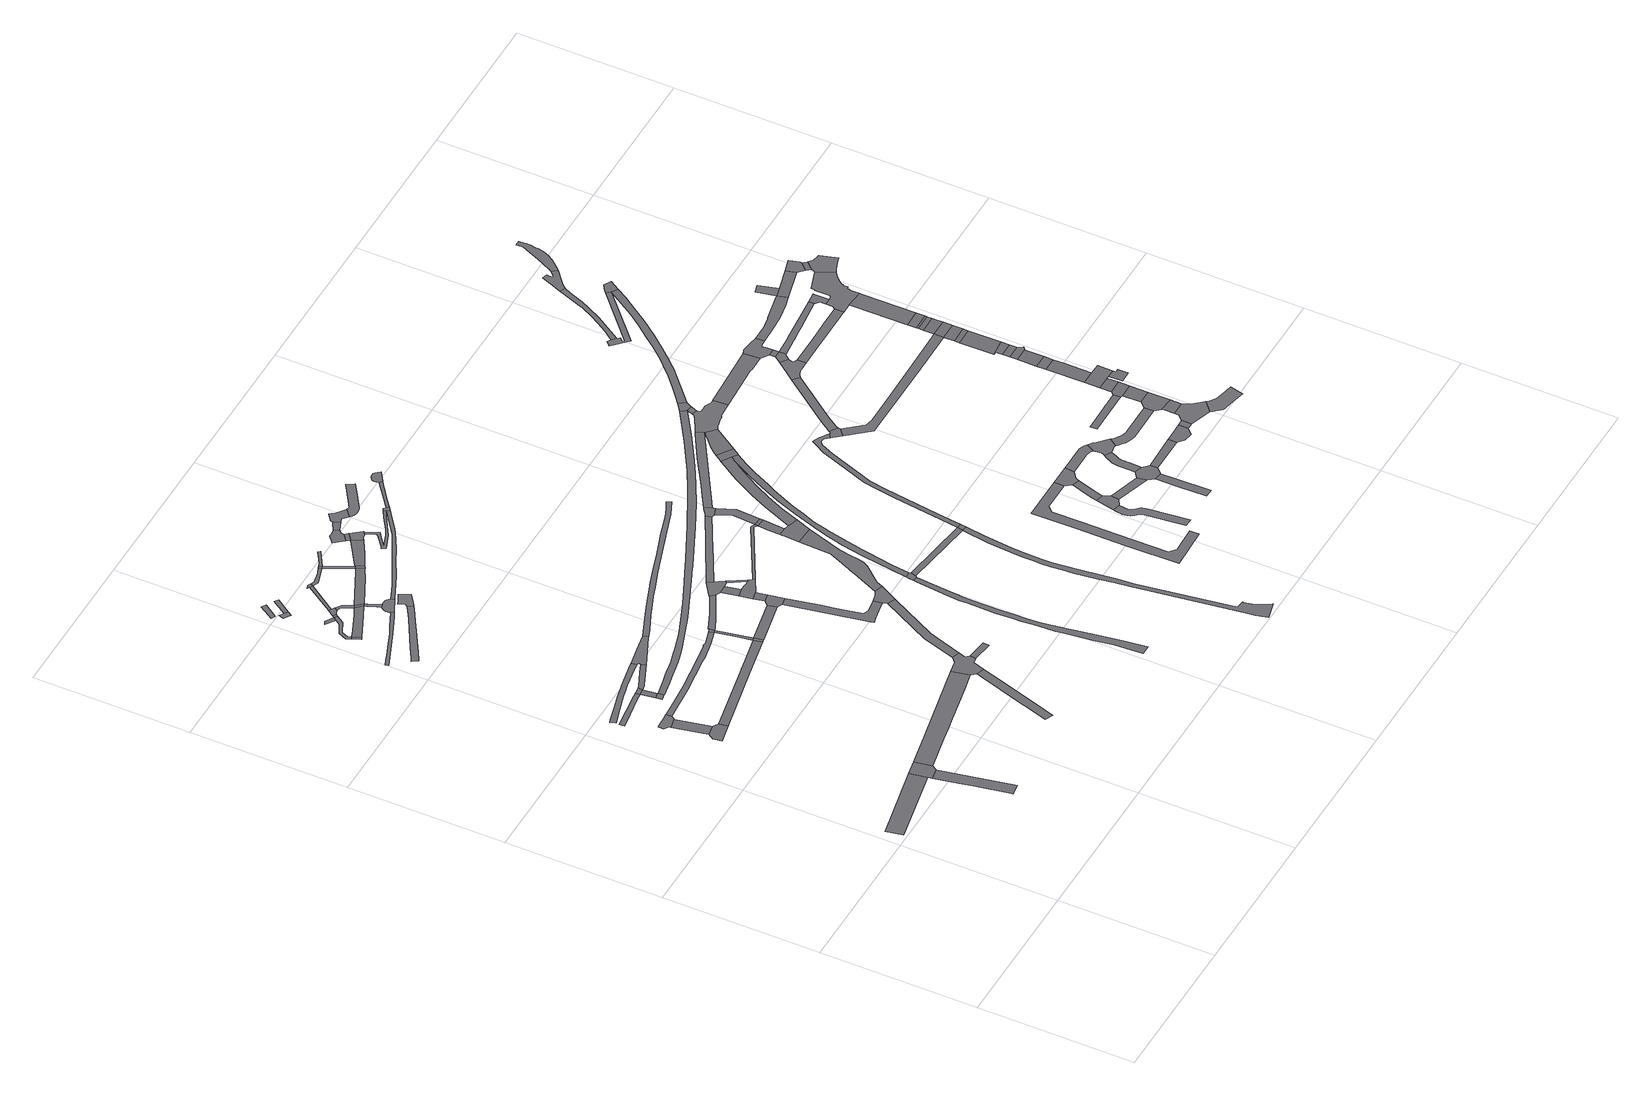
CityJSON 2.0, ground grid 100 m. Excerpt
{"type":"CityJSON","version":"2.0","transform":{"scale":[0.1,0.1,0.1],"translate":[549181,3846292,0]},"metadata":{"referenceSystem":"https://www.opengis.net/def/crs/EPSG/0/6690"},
"CityObjects":{
"road1":{"type":"Road","attributes":{"RoadStructureAttribute.sectionType":"1"},"geometry":[{"type":"MultiSurface","lod":"1","boundaries":[[[0,1,2,3]]]}]},
"road2":{"type":"Road","attributes":{"RoadStructureAttribute.sectionType":"1"},"geometry":[{"type":"MultiSurface","lod":"1","boundaries":[[[4,5,6,7,8,9,10,11]]]}]},
"road3":{"type":"Road","geometry":[{"type":"MultiSurface","lod":"1","boundaries":[[[12,0,3,13,6,5,14,15,16]]]}]},
"road4":{"type":"Road","geometry":[{"type":"MultiSurface","lod":"1","boundaries":[[[17,18,19,20,21,22,23,24,25,26]]]}]},
"road5":{"type":"Road","attributes":{"RoadStructureAttribute.sectionType":"1"},"geometry":[{"type":"MultiSurface","lod":"1","boundaries":[[[27,28,20,19]]]}]},
"road6":{"type":"Road","geometry":[{"type":"MultiSurface","lod":"1","boundaries":[[[29,30,31,32,33,34,35,36,28,27,37,38]]]}]},
"road7":{"type":"Road","attributes":{"RoadStructureAttribute.sectionType":"1"},"geometry":[{"type":"MultiSurface","lod":"1","boundaries":[[[39,40,41,42,43,44,45,46]]]}]},
"road8":{"type":"Road","geometry":[{"type":"MultiSurface","lod":"1","boundaries":[[[47,48,49,50,51,52,53,54,55,56,57,58,59,60,61,62,63,64,65,66,67,68,69,70,71,72,73,74]]]}]},
"road9":{"type":"Road","geometry":[{"type":"MultiSurface","lod":"1","boundaries":[[[75,76,77,78,79,80]]]}]},
"road10":{"type":"Road","attributes":{"RoadStructureAttribute.sectionType":"1"},"geometry":[{"type":"MultiSurface","lod":"1","boundaries":[[[81,46,76,75]]]}]},
"road11":{"type":"Road","geometry":[{"type":"MultiSurface","lod":"1","boundaries":[[[82,83,39,46,81]]]}]},
"road12":{"type":"Road","attributes":{"RoadStructureAttribute.sectionType":"1"},"geometry":[{"type":"MultiSurface","lod":"1","boundaries":[[[84,85,86,12,16,87,88,89,90,91]]]}]},
"road13":{"type":"Road","attributes":{"RoadStructureAttribute.sectionType":"1"},"geometry":[{"type":"MultiSurface","lod":"1","boundaries":[[[92,93,94,82,81,95,96,97,98]]]}]},
"road14":{"type":"Road","geometry":[{"type":"MultiSurface","lod":"1","boundaries":[[[99,100,101,102]]]}]},
"road15":{"type":"Road","attributes":{"RoadStructureAttribute.sectionType":"1"},"geometry":[{"type":"MultiSurface","lod":"1","boundaries":[[[103,104,105,106,26,25,107,108,109]]]}]},
"road16":{"type":"Road","geometry":[{"type":"MultiSurface","lod":"1","boundaries":[[[110,111,112,113,114,115,116,117,118,119,120,121]]]}]},
"road17":{"type":"Road","attributes":{"RoadStructureAttribute.sectionType":"1"},"geometry":[{"type":"MultiSurface","lod":"1","boundaries":[[[122,123,124,125,126,127,128,129,130,29,38,131,132,133,134,135,136,137,138,139]]]}]},
"road18":{"type":"Road","attributes":{"RoadStructureAttribute.sectionType":"1"},"geometry":[{"type":"MultiSurface","lod":"1","boundaries":[[[140,141,142,143,144,100,99,145,146,147,148]]]}]},
"road19":{"type":"Road","geometry":[{"type":"MultiSurface","lod":"1","boundaries":[[[149,150,151,152,153,154,155,156,157,158,159,160,161]]]}]},
"road20":{"type":"Road","geometry":[{"type":"MultiSurface","lod":"1","boundaries":[[[162,163,141,140]]]}]},
"road21":{"type":"Road","geometry":[{"type":"MultiSurface","lod":"1","boundaries":[[[164,165,166,167,168,169,170]]]}]},
"road22":{"type":"Road","geometry":[{"type":"MultiSurface","lod":"1","boundaries":[[[171,172,173,174,175,176,177,178,179,180]]]}]},
"road23":{"type":"Road","attributes":{"RoadStructureAttribute.sectionType":"1"},"geometry":[{"type":"MultiSurface","lod":"1","boundaries":[[[181,182,183,99,102,184,185]]]}]},
"road24":{"type":"Road","geometry":[{"type":"MultiSurface","lod":"1","boundaries":[[[186,140,148,187]]]}]},
"road25":{"type":"Road","geometry":[{"type":"MultiSurface","lod":"1","boundaries":[[[188,189,170,169,168,190]]]}]},
"road26":{"type":"Road","geometry":[{"type":"MultiSurface","lod":"1","boundaries":[[[191,192,47,74,193,92,98,194,195,196]]]}]},
"road27":{"type":"Road","geometry":[{"type":"MultiSurface","lod":"1","boundaries":[[[197,186,187,198,199,200]]]}]},
"road28":{"type":"Road","attributes":{"RoadStructureAttribute.sectionType":"1"},"geometry":[{"type":"MultiSurface","lod":"1","boundaries":[[[201,202,203,204,205,206,207,208,209,210,211]]]}]},
"road29":{"type":"Road","attributes":{"RoadStructureAttribute.sectionType":"1"},"geometry":[{"type":"MultiSurface","lod":"1","boundaries":[[[212,199,198,213,181,214]]]}]},
"road30":{"type":"Road","geometry":[{"type":"MultiSurface","lod":"1","boundaries":[[[214,181,185,215]]]}]},
"road31":{"type":"Road","geometry":[{"type":"MultiSurface","lod":"1","boundaries":[[[216,217,218,219,215,185,220,221,222,223,224,225]]]}]},
"road32":{"type":"Road","attributes":{"RoadStructureAttribute.sectionType":"1"},"geometry":[{"type":"MultiSurface","lod":"1","boundaries":[[[226,197,200,227]]]}]},
"road33":{"type":"Road","geometry":[{"type":"MultiSurface","lod":"1","boundaries":[[[228,229,230,231,232,225,224,233,234,235,236,237,238,110,121,239,240]]]}]},
"road34":{"type":"Road","geometry":[{"type":"MultiSurface","lod":"1","boundaries":[[[241,242,243,244,245,149,161,246,247,248]]]}]},
"road35":{"type":"Road","geometry":[{"type":"MultiSurface","lod":"1","boundaries":[[[249,250,226,227,251]]]}]},
"road36":{"type":"Road","geometry":[{"type":"MultiSurface","lod":"1","boundaries":[[[252,103,109,253]]]}]},
"road37":{"type":"Road","geometry":[{"type":"MultiSurface","lod":"1","boundaries":[[[254,255,256,84,91,257,258,201,211,259,260,261,262,263,264,265,266,267]]]}]},
"road38":{"type":"Road","attributes":{"RoadStructureAttribute.sectionType":"1"},"geometry":[{"type":"MultiSurface","lod":"1","boundaries":[[[268,139,269,270,103,252]]]}]},
"road39":{"type":"Road","geometry":[{"type":"MultiSurface","lod":"1","boundaries":[[[271,122,139,268]]]}]},
"road40":{"type":"Road","attributes":{"RoadStructureAttribute.sectionType":"1"},"geometry":[{"type":"MultiSurface","lod":"1","boundaries":[[[272,273,274,214,215,275,276,277]]]}]},
"road41":{"type":"Road","attributes":{"RoadStructureAttribute.sectionType":"1"},"geometry":[{"type":"MultiSurface","lod":"1","boundaries":[[[278,279,280,251,227,281,282]]]}]},
"road42":{"type":"Road","geometry":[{"type":"MultiSurface","lod":"1","boundaries":[[[283,284,265,264]]]}]},
"road43":{"type":"Road","geometry":[{"type":"MultiSurface","lod":"1","boundaries":[[[285,278,282,286]]]}]},
"road44":{"type":"Road","attributes":{"RoadStructureAttribute.sectionType":"1"},"geometry":[{"type":"MultiSurface","lod":"1","boundaries":[[[287,252,253,288]]]}]},
"road45":{"type":"Road","attributes":{"RoadStructureAttribute.sectionType":"1"},"geometry":[{"type":"MultiSurface","lod":"1","boundaries":[[[286,282,272,289]]]}]},
"road46":{"type":"Road","attributes":{"RoadStructureAttribute.sectionType":"1"},"geometry":[{"type":"MultiSurface","lod":"1","boundaries":[[[290,291,292,293,294,271,268,295,296,297,298]]]}]},
"road47":{"type":"Road","geometry":[{"type":"MultiSurface","lod":"1","boundaries":[[[289,272,277,299]]]}]},
"road48":{"type":"Road","geometry":[{"type":"MultiSurface","lod":"1","boundaries":[[[300,301,302,285,286]]]}]},
"road49":{"type":"Road","attributes":{"RoadStructureAttribute.sectionType":"1"},"geometry":[{"type":"MultiSurface","lod":"1","boundaries":[[[303,304,305,254,267,306,307,308]]]}]},
"road50":{"type":"Road","attributes":{"RoadStructureAttribute.sectionType":"1"},"geometry":[{"type":"MultiSurface","lod":"1","boundaries":[[[309,310,289,299,311,312,313]]]}]},
"road51":{"type":"Road","geometry":[{"type":"MultiSurface","lod":"1","boundaries":[[[314,315,316,317,318,319,320,321,322,240,239,323,324,325,326,327,328,329,330]]]}]},
"road52":{"type":"Road","geometry":[{"type":"MultiSurface","lod":"1","boundaries":[[[331,332,287,288,333,334]]]}]},
"road53":{"type":"Road","attributes":{"RoadStructureAttribute.sectionType":"1"},"geometry":[{"type":"MultiSurface","lod":"1","boundaries":[[[335,336,337,332,331]]]}]},
"road54":{"type":"Road","attributes":{"RoadStructureAttribute.sectionType":"1"},"geometry":[{"type":"MultiSurface","lod":"1","boundaries":[[[338,339,340,341,342,343,344,334,333,345,346,347,348,349]]]}]},
"road55":{"type":"Road","attributes":{"RoadStructureAttribute.sectionType":"1"},"geometry":[{"type":"MultiSurface","lod":"1","boundaries":[[[350,351,352,353]]]}]},
"road56":{"type":"Road","geometry":[{"type":"MultiSurface","lod":"1","boundaries":[[[354,355,356,290,298,357,351,350,358,359,360,361]]]}]},
"road57":{"type":"Road","geometry":[{"type":"MultiSurface","lod":"1","boundaries":[[[362,363,364,365,366,367,368,369,370]]]}]},
"road58":{"type":"Road","geometry":[{"type":"MultiSurface","lod":"1","boundaries":[[[371,372,353,352,337,336,373,374]]]}]},
"road59":{"type":"Road","attributes":{"RoadStructureAttribute.sectionType":"1"},"geometry":[{"type":"MultiSurface","lod":"1","boundaries":[[[367,366,309,375]]]}]},
"road60":{"type":"Road","geometry":[{"type":"MultiSurface","lod":"1","boundaries":[[[376,375,309,313,377,378,379]]]}]},
"road61":{"type":"Road","geometry":[{"type":"MultiSurface","lod":"1","boundaries":[[[359,358,372,371]]]}]},
"road62":{"type":"Road","attributes":{"RoadStructureAttribute.sectionType":"1"},"geometry":[{"type":"MultiSurface","lod":"1","boundaries":[[[380,381,382,383,384,385,386,387,388,389,390,391,392,393,394,395,396,397,398,399,400,401,402,191,196]]]}]},
"road63":{"type":"Road","attributes":{"RoadStructureAttribute.sectionType":"1"},"geometry":[{"type":"MultiSurface","lod":"1","boundaries":[[[403,404,405,406,407,408,409,410,411,412,413,414,415,416,417,418,419,420,421,422,423,424,425,426,427,428,429,430,431,432,433,434,435,436,437,438]]]}]},
"road64":{"type":"Road","geometry":[{"type":"MultiSurface","lod":"1","boundaries":[[[439,440,349,348,441,442,303,308,443,444,445,446]]]}]},
"road65":{"type":"Road","attributes":{"RoadStructureAttribute.sectionType":"1"},"geometry":[{"type":"MultiSurface","lod":"1","boundaries":[[[447,362,370,448]]]}]},
"road66":{"type":"Road","geometry":[{"type":"MultiSurface","lod":"1","boundaries":[[[449,450,451,452,453,454,379,378,455,456,457,458,459,460,461,462,463,464,465]]]}]},
"road67":{"type":"Road","geometry":[{"type":"MultiSurface","lod":"1","boundaries":[[[466,467,468,469,447,448,470,471,472]]]}]},
"road68":{"type":"Road","attributes":{"RoadStructureAttribute.sectionType":"1"},"geometry":[{"type":"MultiSurface","lod":"1","boundaries":[[[473,474,475,476,477,478,479,480,481,482,483,484,485,486,487,488,489,490,491,492,493,494,495,496,497,80,79,498,499,500,501,502,503,504,505,506,507,508,509,510,511,512,513,514,515,516,517,518,519,520,521,522,523,524,525]]]}]},
"road69":{"type":"Road","geometry":[{"type":"MultiSurface","lod":"1","boundaries":[[[526,527,528,529,530,403,438,531,532,533,534,535]]]}]},
"road70":{"type":"Road","attributes":{"RoadStructureAttribute.sectionType":"1"},"geometry":[{"type":"MultiSurface","lod":"1","boundaries":[[[536,537,538,354,361,539,540,541,542]]]}]},
"road71":{"type":"Road","geometry":[{"type":"MultiSurface","lod":"1","boundaries":[[[543,465,464,314,330,544,545]]]}]},
"road72":{"type":"Road","attributes":{"RoadStructureAttribute.sectionType":"1"},"geometry":[{"type":"MultiSurface","lod":"1","boundaries":[[[546,547,374,373,548,549,550,551]]]}]},
"road73":{"type":"Road","attributes":{"RoadStructureAttribute.sectionType":"1"},"geometry":[{"type":"MultiSurface","lod":"1","boundaries":[[[552,553,554,555,472,471,556,557,558,559,560,561,562]]]}]},
"road74":{"type":"Road","attributes":{"RoadStructureAttribute.sectionType":"1"},"geometry":[{"type":"MultiSurface","lod":"1","boundaries":[[[563,564,565,566,567,568,569,570,571,572,573,439,446,574,575,576,577,578,579,580,581,582]]]}]},
"road75":{"type":"Road","geometry":[{"type":"MultiSurface","lod":"1","boundaries":[[[583,584,585,545,544,586,587,588,589]]]}]},
"road76":{"type":"Road","attributes":{"RoadStructureAttribute.sectionType":"7"},"geometry":[{"type":"MultiSurface","lod":"1","boundaries":[[[533,532,590,591]]]}]},
"road77":{"type":"Road","geometry":[{"type":"MultiSurface","lod":"1","boundaries":[[[592,593,594,563,582,595,596,597,598,599,600]]]}]},
"road78":{"type":"Road","attributes":{"RoadStructureAttribute.sectionType":"1"},"geometry":[{"type":"MultiSurface","lod":"1","boundaries":[[[550,601,592,600,602]]]}]},
"road79":{"type":"Road","attributes":{"RoadStructureAttribute.sectionType":"1"},"geometry":[{"type":"MultiSurface","lod":"1","boundaries":[[[590,603,604,605,606,607,608,609,610,611,612,613,614,615,616,617,618,619,620,621,622,623,624,625,626,627,628,629,630,631,632,633,634,635,636,637,638,639,640]]]}]},
"road80":{"type":"Road","geometry":[{"type":"MultiSurface","lod":"1","boundaries":[[[641,642,643,644,645,646,647,648,583,589,649,650]]]}]},
"road81":{"type":"Road","geometry":[{"type":"MultiSurface","lod":"1","boundaries":[[[551,550,602,651]]]}]},
"road82":{"type":"Road","attributes":{"RoadStructureAttribute.sectionType":"1"},"geometry":[{"type":"MultiSurface","lod":"1","boundaries":[[[652,653,654,655,551,651]]]}]},
"road83":{"type":"Road","geometry":[{"type":"MultiSurface","lod":"1","boundaries":[[[656,657,658,659,660,536,542,661,662,654,653,663,664]]]}]},
"road84":{"type":"Road","attributes":{"RoadStructureAttribute.sectionType":"1"},"geometry":[{"type":"MultiSurface","lod":"1","boundaries":[[[665,666,667,668,669,670,671,672,673,674,675,676,677,678,679,680,681,526,535,682,683,684,685,686,687,688,689,690,691,692,693,694,695,696,697,698,699]]]}]},
"road85":{"type":"Road","geometry":[{"type":"MultiSurface","lod":"1","boundaries":[[[591,590,640,700]]]}]},
"road86":{"type":"Road","attributes":{"RoadStructureAttribute.sectionType":"1"},"geometry":[{"type":"MultiSurface","lod":"1","boundaries":[[[701,702,703,704,705,706,707,708,596,595,709,710,711,712,713,714,715,665]]]}]},
"road87":{"type":"Road","attributes":{"RoadStructureAttribute.sectionType":"1"},"geometry":[{"type":"MultiSurface","lod":"1","boundaries":[[[716,717,718,719,720,721,722,723,724,725,726,727,728,729,730]]]}]},
"road88":{"type":"Road","attributes":{"RoadStructureAttribute.sectionType":"1"},"geometry":[{"type":"MultiSurface","lod":"1","boundaries":[[[731,732,733,734,735,656,664,736]]]}]},
"road89":{"type":"Road","attributes":{"RoadStructureAttribute.sectionType":"1"},"geometry":[{"type":"MultiSurface","lod":"1","boundaries":[[[737,738,739,740,741,742,743,744,745,746,747,748,749,750,751,752,753,754,755,756,757,758,759,760,761,762,763,764,765,766,767,768,769,770]]]}]},
"road90":{"type":"Road","attributes":{"RoadStructureAttribute.sectionType":"1"},"geometry":[{"type":"MultiSurface","lod":"1","boundaries":[[[771,772,773,774,775,776,777,778,779,780,781,782,591,700,783,784,785,786,787,788,789,790,791,792]]]}]},
"road91":{"type":"Road","geometry":[{"type":"MultiSurface","lod":"1","boundaries":[[[793,794,795,701,665,699,796,797]]]}]},
"road92":{"type":"Road","geometry":[{"type":"MultiSurface","lod":"1","boundaries":[[[798,737,770,799,800,801]]]}]},
"road93":{"type":"Road","attributes":{"RoadStructureAttribute.sectionType":"1"},"geometry":[{"type":"MultiSurface","lod":"1","boundaries":[[[802,803,804,805,806,798,801,807,808,809,810,811]]]}]},
"road94":{"type":"Road","attributes":{"RoadStructureAttribute.sectionType":"1"},"geometry":[{"type":"MultiSurface","lod":"1","boundaries":[[[812,813,814,815,816,817,794,793,797,818]]]}]},
"road95":{"type":"Road","attributes":{"RoadStructureAttribute.sectionType":"1"},"geometry":[{"type":"MultiSurface","lod":"1","boundaries":[[[800,799,819,820]]]}]},
"road96":{"type":"Road","geometry":[{"type":"MultiSurface","lod":"1","boundaries":[[[730,729,802,811,821,822,823,824]]]}]},
"road97":{"type":"Road","attributes":{"RoadStructureAttribute.sectionType":"1"},"geometry":[{"type":"MultiSurface","lod":"1","boundaries":[[[825,826,827,828,829,830]]]}]},
"road98":{"type":"Road","geometry":[{"type":"MultiSurface","lod":"1","boundaries":[[[831,820,819,825,830,832,833,834]]]}]},
"road99":{"type":"Road","geometry":[{"type":"MultiSurface","lod":"1","boundaries":[[[835,836,792,791,837,838,839,840]]]}]},
"road100":{"type":"Road","geometry":[{"type":"MultiSurface","lod":"1","boundaries":[[[841,842,843,844,845,731,736,846,812,818,847,848,849,850,851,852,853,854,855,856,857,858,859,860,861,862,863,864]]]}]},
"road101":{"type":"Road","attributes":{"RoadStructureAttribute.sectionType":"1"},"geometry":[{"type":"MultiSurface","lod":"1","boundaries":[[[525,841,864,865]]]}]},
"road102":{"type":"Road","attributes":{"RoadStructureAttribute.sectionType":"1"},"geometry":[{"type":"MultiSurface","lod":"1","boundaries":[[[866,867,868,869,824,823,870,871,872,873,874,875,876]]]}]},
"road103":{"type":"Road","geometry":[{"type":"MultiSurface","lod":"1","boundaries":[[[877,878,473,525,865,879,880,881]]]}]},
"road104":{"type":"Road","attributes":{"RoadStructureAttribute.sectionType":"1"},"geometry":[{"type":"MultiSurface","lod":"1","boundaries":[[[882,883,884,885,886,887,888,889,831,834,890,891,892,893,894,895,896,897,898]]]}]},
"road105":{"type":"Road","attributes":{"RoadStructureAttribute.sectionType":"1"},"geometry":[{"type":"MultiSurface","lod":"1","boundaries":[[[899,833,832,900]]]}]},
"road106":{"type":"Road","geometry":[{"type":"MultiSurface","lod":"1","boundaries":[[[901,902,903,876,875,904,905,882,898,906,907,908]]]}]},
"road107":{"type":"Road","attributes":{"RoadStructureAttribute.sectionType":"1"},"geometry":[{"type":"MultiSurface","lod":"1","boundaries":[[[909,910,835,840,911,912,913]]]}]},
"road108":{"type":"Road","attributes":{"RoadStructureAttribute.sectionType":"7"},"geometry":[{"type":"MultiSurface","lod":"1","boundaries":[[[914,915,856,855,916,917,918]]]}]},
"road109":{"type":"Road","geometry":[{"type":"MultiSurface","lod":"1","boundaries":[[[919,920,899,900,921,922,923]]]}]},
"road110":{"type":"Road","attributes":{"RoadStructureAttribute.sectionType":"1"},"geometry":[{"type":"MultiSurface","lod":"1","boundaries":[[[924,925,926,927,928,929,930,908,907,931,932,933,934,935,936,937,938]]]}]},
"road111":{"type":"Road","attributes":{"RoadStructureAttribute.sectionType":"1"},"geometry":[{"type":"MultiSurface","lod":"1","boundaries":[[[939,919,923,940]]]}]},
"road112":{"type":"Road","attributes":{"RoadStructureAttribute.sectionType":"1"},"geometry":[{"type":"MultiSurface","lod":"1","boundaries":[[[941,942,943,944,945,946,947,948,839,838,949,950,951,952,953]]]}]},
"road113":{"type":"Road","attributes":{"RoadStructureAttribute.sectionType":"1"},"geometry":[{"type":"MultiSurface","lod":"1","boundaries":[[[954,955,956,957]]]}]},
"road114":{"type":"Road","geometry":[{"type":"MultiSurface","lod":"1","boundaries":[[[958,959,909,913,960,961,962,963,964,965,966,967,968,969,970]]]}]},
"road115":{"type":"Road","attributes":{"RoadStructureAttribute.sectionType":"1"},"geometry":[{"type":"MultiSurface","lod":"1","boundaries":[[[971,972,973,974,975,976,977,978,979,980,981,982,877,881,983,984,985,986,987,988,989,990,991]]]}]},
"road116":{"type":"Road","geometry":[{"type":"MultiSurface","lod":"1","boundaries":[[[992,993,994,995,996,939,940,997,998]]]}]},
"road117":{"type":"Road","geometry":[{"type":"MultiSurface","lod":"1","boundaries":[[[999,958,970,1000,1001,1002]]]}]},
"road118":{"type":"Road","attributes":{"RoadStructureAttribute.sectionType":"1"},"geometry":[{"type":"MultiSurface","lod":"1","boundaries":[[[1003,1004,995,994,1005]]]}]},
"road119":{"type":"Road","geometry":[{"type":"MultiSurface","lod":"1","boundaries":[[[1006,1007,938,937,1003,1005]]]}]},
"road120":{"type":"Road","attributes":{"RoadStructureAttribute.sectionType":"1"},"geometry":[{"type":"MultiSurface","lod":"1","boundaries":[[[1008,1009,999,1002]]]}]},
"road121":{"type":"Road","geometry":[{"type":"MultiSurface","lod":"1","boundaries":[[[1010,1011,1012,1013,914,918,1014,1009,1008,1015,1016,1017,1018,1019,1020,1021]]]}]},
"road122":{"type":"Road","attributes":{"RoadStructureAttribute.sectionType":"1"},"geometry":[{"type":"MultiSurface","lod":"1","boundaries":[[[1022,1023,1007,1006]]]}]},
"road123":{"type":"Road","geometry":[{"type":"MultiSurface","lod":"1","boundaries":[[[1024,1025,954,957,1023,1022]]]}]},
"road124":{"type":"Road","attributes":{"RoadStructureAttribute.sectionType":"1"},"geometry":[{"type":"MultiSurface","lod":"1","boundaries":[[[1026,1027,1028,998,997,1029,1030,1031,1032,1033,1034]]]}]},
"road125":{"type":"Road","attributes":{"RoadStructureAttribute.sectionType":"1"},"geometry":[{"type":"MultiSurface","lod":"1","boundaries":[[[1035,1025,1024,1036]]]}]},
"road126":{"type":"Road","attributes":{"RoadStructureAttribute.sectionType":"1"},"geometry":[{"type":"MultiSurface","lod":"1","boundaries":[[[1037,1038,1039,1040,1041,1042,1043,1044,1045,1046,1047,1048,971]]]}]},
"road127":{"type":"Road","attributes":{"RoadStructureAttribute.sectionType":"1"},"geometry":[{"type":"MultiSurface","lod":"1","boundaries":[[[1049,1050,1051,1052,1053,1054,1055,1043,1042,1056,1057,1058,1059,1060,1061]]]}]},
"road128":{"type":"Road","geometry":[{"type":"MultiSurface","lod":"1","boundaries":[[[1062,1035,1036,1063,1064,1065,1066,1067]]]}]},
"road129":{"type":"Road","attributes":{"RoadStructureAttribute.sectionType":"1"},"geometry":[{"type":"MultiSurface","lod":"1","boundaries":[[[1068,1062,1067,1069,1070]]]}]},
"road130":{"type":"Road","geometry":[{"type":"MultiSurface","lod":"1","boundaries":[[[1063,1071,1072,1073,1074,1075,1064]]]}]},
"road131":{"type":"Road","attributes":{"RoadStructureAttribute.sectionType":"1"},"geometry":[{"type":"MultiSurface","lod":"1","boundaries":[[[1076,1077,1078,1079,965,964,1080,1081,1082,1083,1084,1085]]]}]},
"road132":{"type":"Road","geometry":[{"type":"MultiSurface","lod":"1","boundaries":[[[1086,1068,1070,1087]]]}]},
"road133":{"type":"Road","attributes":{"RoadStructureAttribute.sectionType":"1"},"geometry":[{"type":"MultiSurface","lod":"1","boundaries":[[[1088,1086,1087,1089]]]}]},
"road134":{"type":"Road","attributes":{"RoadStructureAttribute.sectionType":"1"},"geometry":[{"type":"MultiSurface","lod":"1","boundaries":[[[1090,1091,1092,1093,1094,1002,1001,1095,1096,1097,1098,1099,1100]]]}]},
"road135":{"type":"Road","geometry":[{"type":"MultiSurface","lod":"1","boundaries":[[[1101,1088,1089,1102,1103]]]}]},
"road136":{"type":"Road","attributes":{"RoadStructureAttribute.sectionType":"1"},"geometry":[{"type":"MultiSurface","lod":"1","boundaries":[[[1104,1105,1106,1107,1101,1103]]]}]},
"road137":{"type":"Road","geometry":[{"type":"MultiSurface","lod":"1","boundaries":[[[1108,1109,1110,1106,1105]]]}]},
"road138":{"type":"Road","attributes":{"RoadStructureAttribute.sectionType":"1"},"geometry":[{"type":"MultiSurface","lod":"1","boundaries":[[[1111,1112,1113,1114,1115,1116,1021,1020,1117,1118,1119,1120]]]}]},
"road139":{"type":"Road","attributes":{"RoadStructureAttribute.sectionType":"1"},"geometry":[{"type":"MultiSurface","lod":"1","boundaries":[[[1121,1122,1123,1109,1108]]]}]},
"road140":{"type":"Road","geometry":[{"type":"MultiSurface","lod":"1","boundaries":[[[1124,1125,1123,1122]]]}]},
"road141":{"type":"Road","attributes":{"RoadStructureAttribute.sectionType":"1"},"geometry":[{"type":"MultiSurface","lod":"1","boundaries":[[[952,1125,1124,1126]]]}]},
"road142":{"type":"Road","geometry":[{"type":"MultiSurface","lod":"1","boundaries":[[[1127,1128,1038,1037,971,991,1129]]]}]},
"road143":{"type":"Road","geometry":[{"type":"MultiSurface","lod":"1","boundaries":[[[953,952,1126,1130]]]}]},
"road144":{"type":"Road","geometry":[{"type":"MultiSurface","lod":"1","boundaries":[[[1131,1132,1049,1061,1133,1134,1135,1136,1137,1138,1139,1140]]]}]},
"road145":{"type":"Road","attributes":{"RoadStructureAttribute.sectionType":"1"},"geometry":[{"type":"MultiSurface","lod":"1","boundaries":[[[1141,1142,1143,953,1130]]]}]},
"road146":{"type":"Road","attributes":{"RoadStructureAttribute.sectionType":"1"},"geometry":[{"type":"MultiSurface","lod":"1","boundaries":[[[1144,1145,1143,1142]]]}]},
"road147":{"type":"Road","attributes":{"RoadStructureAttribute.sectionType":"1"},"geometry":[{"type":"MultiSurface","lod":"1","boundaries":[[[1146,1147,1145,1144]]]}]},
"road148":{"type":"Road","geometry":[{"type":"MultiSurface","lod":"1","boundaries":[[[1148,1149,1147,1146]]]}]},
"road149":{"type":"Road","attributes":{"RoadStructureAttribute.sectionType":"1"},"geometry":[{"type":"MultiSurface","lod":"1","boundaries":[[[1150,1151,1149,1148,1152,1153]]]}]},
"road150":{"type":"Road","geometry":[{"type":"MultiSurface","lod":"1","boundaries":[[[1154,1155,1156,1157,1158,1159,1090,1100,1160,1161,1162,1163,1164]]]}]},
"road151":{"type":"Road","geometry":[{"type":"MultiSurface","lod":"1","boundaries":[[[1165,1166,1111,1167]]]}]},
"road152":{"type":"Road","geometry":[{"type":"MultiSurface","lod":"1","boundaries":[[[1168,1169,1170,1171,1172,1173,1174,1175,1176,1177,1178,1179,1180,1181,1182,1183,1184,1185,1186,1187,1136,1135]]]}]},
"road153":{"type":"Road","geometry":[{"type":"MultiSurface","lod":"1","boundaries":[[[1188,1189,1167,1111,1120,1190,1191]]]}]},
"road154":{"type":"Road","geometry":[{"type":"MultiSurface","lod":"1","boundaries":[[[1192,1193,1194,1195,1196,1197,1198,1199,1164,1163,1200,1201,1085,1084,1202,1203,1150,1153,1204,1205,1206,1207,1208,1209,1210,1211,1212,1213,1214,1215,1216,1217]]]}]},
"road155":{"type":"Road","geometry":[{"type":"MultiSurface","lod":"1","boundaries":[[[1218,1188,1191,1219,1220,1221,1222]]]}]},
"road156":{"type":"Road","attributes":{"RoadStructureAttribute.sectionType":"1"},"geometry":[{"type":"MultiSurface","lod":"1","boundaries":[[[1220,1219,1223,1224]]]}]},
"road157":{"type":"Road","geometry":[{"type":"MultiSurface","lod":"1","boundaries":[[[1225,1226,1227,1224,1223,1228,1229,1230,1192,1217,1231,1232,1233,1234,1235,1236]]]}]}
},
"vertices":[
[553,1228,0],[67,1130,0],[88,1022,0],[575,1119,0],
[744,653,0],[651,1105,0],[581,1090,0],[605,969,0],[629,854,0],[673,637,0],[674,627,0],[747,639,0],
[651,1248,0],[576,1114,0],[653,1108,0],[670,1134,0],[673,1138,0],
[409,2385,0],[401,2390,0],[396,2393,0],[326,2380,0],[323,2375,0],[313,2362,0],[303,2348,0],[314,2293,0],[438,2318,0],[427,2373,0],
[348,2614,0],[280,2599,0],
[361,2674,0],[341,2672,0],[301,2670,0],[258,2667,0],[252,2667,0],[251,2631,0],[271,2617,0],[277,2612,0],[352,2620,0],[364,2639,0],
[439,2908,0],[414,2905,0],[169,2871,0],[174,2838,0],[205,2842,0],[334,2865,0],[399,2874,0],[444,2879,0],
[649,3043,0],[638,3041,0],[505,3017,0],[453,3005,0],[437,3001,0],[415,2996,0],[401,2993,0],[394,2991,0],[388,2990,0],[381,2988,0],[376,2987,0],[276,2960,0],[181,2934,0],[160,2927,0],[172,2891,0],[200,2901,0],[202,2902,0],[279,2925,0],[381,2956,0],[405,2961,0],[410,2962,0],[413,2963,0],[416,2964,0],[423,2965,0],[433,2967,0],[440,2969,0],[476,2977,0],[655,3011,0],
[496,2799,0],[460,2787,0],[466,2750,0],[487,2754,0],[503,2756,0],[497,2792,0],
[482,2884,0],
[486,2915,0],[443,2909,0],
[1415,1403,0],[897,1299,0],[877,1294,0],[898,1185,0],[993,1202,0],[1067,1217,0],[1318,1267,0],[1437,1293,0],
[666,2991,0],[607,2965,0],[501,2917,0],[519,2891,0],[527,2895,0],[530,2897,0],[678,2962,0],
[126,4548,0],[108,4541,0],[131,4489,0],[148,4497,0],
[1135,2516,0],[957,2480,0],[889,2466,0],[886,2465,0],[574,2346,0],[886,2409,0],[1146,2461,0],
[404,4445,0],[300,4398,0],[243,4369,0],[167,4339,0],[79,4303,0],[39,4288,0],[4,4275,0],[9,4254,0],[129,4302,0],[255,4354,0],[381,4411,0],[413,4426,0],
[1081,2771,0],[992,2744,0],[968,2747,0],[964,2744,0],[883,2730,0],[732,2709,0],[614,2694,0],[457,2680,0],[363,2674,0],[387,2641,0],[601,2658,0],[844,2689,0],[884,2692,0],[919,2699,0],[935,2703,0],[999,2715,0],[1050,2729,0],[1091,2741,0],
[221,4709,0],[206,4690,0],[183,4657,0],[116,4625,0],[94,4571,0],[114,4570,0],[131,4613,0],[209,4649,0],[240,4697,0],
[493,4385,0],[402,4329,0],[199,4215,0],[121,4170,0],[96,4156,0],[119,4121,0],[132,4128,0],[182,4155,0],[256,4200,0],[335,4245,0],[407,4289,0],[492,4339,0],[514,4353,0],
[170,4744,0],[145,4731,0],
[97,4996,0],[82,4963,0],[119,4938,0],[126,4934,0],[145,4962,0],[131,4971,0],[121,4977,0],
[111,5118,0],[95,5093,0],[90,5085,0],[70,5052,0],[54,5024,0],[78,5010,0],[102,5045,0],[113,5060,0],[115,5064,0],[140,5101,0],
[346,4645,0],[294,4620,0],[173,4568,0],[307,4568,0],[382,4604,0],
[231,4723,0],[249,4711,0],
[186,5072,0],[175,5056,0],[208,5056,0],
[880,3086,0],[765,3065,0],[673,3004,0],[725,2982,0],[880,3051,0],[892,3055,0],
[259,4765,0],[282,4726,0],[293,4742,0],[275,4755,0],
[1464,1261,0],[1457,1240,0],[1409,1086,0],[1368,959,0],[1336,854,0],[1303,748,0],[1353,724,0],[1391,846,0],[1426,955,0],[1475,1119,0],[1515,1245,0],
[333,4715,0],[308,4713,0],[362,4653,0],
[399,4611,0],
[437,4528,0],[430,4543,0],[422,4560,0],[406,4594,0],[390,4586,0],[405,4552,0],[413,4533,0],[419,4521,0],[424,4510,0],[441,4518,0],
[379,4947,0],[399,4936,0],
[496,4504,0],[487,4512,0],[475,4517,0],[462,4519,0],[449,4519,0],[414,4502,0],[406,4494,0],[402,4484,0],[400,4473,0],[400,4462,0],[402,4453,0],[514,4474,0],[503,4494,0],
[556,4474,0],[510,4452,0],[488,4441,0],[503,4408,0],[506,4404,0],[538,4369,0],[589,4409,0],[573,4441,0],
[392,4965,0],[366,4956,0],[409,4956,0],
[1152,2520,0],[1164,2464,0],
[1521,1446,0],[1498,1424,0],[1491,1418,0],[1440,1289,0],[1451,1276,0],[1527,1285,0],[1532,1300,0],[1535,1310,0],[1537,1318,0],[1538,1321,0],[1574,1326,0],[1579,1366,0],[1559,1388,0],[1572,1430,0],
[1108,2748,0],[1098,2708,0],[1122,2591,0],
[1104,2778,0],
[640,4790,0],[637,4787,0],[617,4777,0],[594,4704,0],[652,4735,0],[665,4741,0],
[546,4976,0],[505,4961,0],[431,4945,0],[436,4920,0],[552,4959,0],
[1703,1309,0],[1708,1349,0],
[561,4982,0],[567,4964,0],
[1429,2576,0],[1443,2520,0],
[656,4800,0],
[1350,2905,0],[1339,2898,0],[1219,2836,0],[1103,2786,0],[1105,2778,0],[1128,2755,0],[1199,2788,0],[1370,2875,0],[1371,2875,0],
[682,4750,0],
[673,5027,0],[662,5039,0],[585,4991,0],
[1754,1979,0],[1588,1659,0],[1523,1454,0],[1575,1438,0],[1641,1648,0],[1802,1954,0],
[834,4917,0],[661,4803,0],[771,4797,0],[862,4851,0],[871,4856,0],
[1145,4848,0],[1067,4792,0],[983,4731,0],[921,4700,0],[864,4670,0],[762,4617,0],[703,4588,0],[614,4541,0],[534,4507,0],[684,4553,0],[807,4618,0],[864,4646,0],[891,4660,0],[1002,4721,0],[1030,4739,0],[1123,4808,0],[1157,4833,0],
[1507,2613,0],[1455,2603,0],[1473,2504,0],[1526,2515,0],
[1498,2661,0],[1493,2682,0],[1441,2672,0],
[1647,2046,0],[1631,2055,0],[1615,2063,0],[1593,2175,0],[1579,2248,0],[1566,2312,0],[1548,2407,0],[1574,1993,0],[1577,1975,0],[1614,1983,0],[1743,2008,0],[1733,2061,0],
[1458,2862,0],[1403,2859,0],[1424,2757,0],[1477,2768,0],
[1441,2970,0],[1377,2925,0],[1360,2913,0],[1389,2866,0],[1486,2868,0],[1500,2877,0],[1480,2907,0],[1465,2935,0],
[860,5044,0],[831,5036,0],[813,5040,0],[766,5002,0],[816,4940,0],[861,4976,0],[861,4989,0],[870,5003,0],[883,5013,0],
[1568,2770,0],[1555,2762,0],[1590,2735,0],[1582,2749,0],
[879,4953,0],
[933,4885,0],[885,4865,0],[914,4871,0],[925,4881,0],
[945,3077,0],[1054,3125,0],[1134,3158,0],[1199,3184,0],[1273,3210,0],[1390,3253,0],[1480,3284,0],[1552,3308,0],[1799,3390,0],[1849,3405,0],[1943,3449,0],[1930,3476,0],[1881,3451,0],[1843,3433,0],[1784,3415,0],[1679,3381,0],[1599,3355,0],[1517,3325,0],[1402,3289,0],[1295,3252,0],[1216,3222,0],[1128,3188,0],[1046,3155,0],
[1989,1935,0],[1986,1913,0],[1966,1710,0],[1962,1662,0],[1960,1633,0],[1962,1570,0],[1960,1509,0],[1959,1397,0],[1965,1292,0],[1965,1240,0],[1973,1165,0],[1982,1027,0],[1986,999,0],[1987,995,0],[2012,805,0],[2033,678,0],[2037,578,0],[2040,546,0],[2041,504,0],[2103,501,0],[2086,638,0],[2059,806,0],[2026,1000,0],[2025,1008,0],[2014,1080,0],[2004,1155,0],[2000,1227,0],[1997,1300,0],[1994,1380,0],[1993,1472,0],[1994,1565,0],[1996,1642,0],[1997,1653,0],[1999,1673,0],[2012,1837,0],[2021,1930,0],
[1810,2088,0],[1780,2070,0],[1748,1996,0],[1748,1995,0],[1828,2004,0],[1839,2025,0],[1855,2054,0],[1862,2070,0],
[923,5078,0],[940,5036,0],
[1091,4840,0],[1003,4784,0],[961,4761,0],[874,4729,0],[945,4784,0],[970,4800,0],[946,4818,0],[938,4800,0],[866,4742,0],[863,4740,0],[851,4733,0],[863,4712,0],[866,4708,0],[966,4748,0],[1098,4829,0],[1144,4851,0],[1136,4866,0],
[999,5095,0],[981,5116,0],[971,5128,0],[924,5091,0],[967,5047,0],[1002,5013,0],[1050,5056,0],
[2633,3751,0],[2608,3733,0],[2518,3675,0],[2424,3614,0],[2218,3489,0],[2086,3418,0],[2036,3392,0],[1810,3280,0],[1561,3163,0],[1456,3114,0],[1389,3083,0],[1383,3080,0],[1225,3009,0],[1098,2958,0],[984,2912,0],[882,2881,0],[852,2873,0],[844,2871,0],[760,2848,0],[757,2847,0],[701,2836,0],[685,2833,0],[652,2826,0],[603,2815,0],[499,2793,0],[516,2758,0],[528,2760,0],[604,2775,0],[650,2784,0],[700,2795,0],[720,2799,0],[751,2806,0],[783,2812,0],[797,2815,0],[849,2831,0],[882,2841,0],[964,2869,0],[1134,2931,0],[1295,3000,0],[1460,3072,0],[1465,3074,0],[1472,3078,0],[1528,3102,0],[1586,3128,0],[1818,3235,0],[1994,3319,0],[2129,3391,0],[2211,3437,0],[2258,3462,0],[2310,3493,0],[2367,3528,0],[2492,3604,0],[2658,3716,0],
[1996,1984,0],[1996,1982,0],[1993,1963,0],[1992,1952,0],[1991,1949,0],[2026,1938,0],[2028,1940,0],[2038,1975,0],[2037,1977,0],[2033,1984,0],
[1927,3227,0],[1722,3119,0],[1452,2977,0],[1741,3084,0],[1768,3099,0],[1836,3136,0],[1936,3190,0],
[1153,4876,0],[1180,4850,0],[1164,4861,0],
[1977,2953,0],[1960,2954,0],[1964,2938,0],[1972,2937,0],[1992,2924,0],[1994,2943,0],
[1232,5154,0],[1227,5151,0],[1216,5143,0],[1073,5049,0],[1026,4993,0],[1042,4989,0],[1058,4988,0],[1075,4991,0],[1090,4995,0],[1186,5059,0],[1262,5110,0],
[1979,2655,0],[1972,2504,0],[1970,2450,0],[1929,2357,0],[1928,2355,0],[1916,2328,0],[1904,2300,0],[1901,2292,0],[1885,2255,0],[1875,2232,0],[1861,2199,0],[1884,2116,0],[1978,2225,0],[1981,2232,0],[1993,2255,0],[2002,2297,0],[2012,2356,0],[2021,2408,0],[2025,2423,0],[2098,2650,0],
[1335,4995,0],[1331,4992,0],[1227,4911,0],[1245,4902,0],[1292,4937,0],[1326,4963,0],[1350,4981,0],
[2484,1877,0],[2493,1912,0],
[1985,2780,0],[1984,2766,0],[1983,2752,0],[2134,2748,0],[2069,2770,0],[2067,2771,0],[2065,2771,0],[2061,2772,0],[2038,2778,0],
[1987,2843,0],[2047,2921,0],
[2458,1702,0],[2451,1622,0],[2443,1477,0],[2443,1412,0],[2441,1352,0],[2445,1294,0],[2450,1224,0],[2456,1155,0],[2464,1090,0],[2475,1005,0],[2491,920,0],[2507,810,0],[2596,204,0],[2598,193,0],[2604,152,0],[2605,141,0],[2614,81,0],[2634,8,0],[2745,38,0],[2742,40,0],[2719,78,0],[2694,125,0],[2683,160,0],[2678,193,0],[2678,197,0],[2636,205,0],[2628,207,0],[2627,209,0],[2534,810,0],[2526,915,0],[2496,1137,0],[2483,1240,0],[2479,1310,0],[2476,1377,0],[2480,1515,0],[2484,1570,0],[2500,1745,0],[2521,1872,0],
[1394,5051,0],[1384,5057,0],[1368,5058,0],[1354,5056,0],[1337,5044,0],[1331,5036,0],[1328,5023,0],[1329,5011,0],[1416,5024,0],[1405,5041,0],
[2048,2939,0],
[2057,3097,0],[2011,3202,0],[1959,3184,0],[2003,3087,0],
[1984,3264,0],[1959,3250,0],[1951,3242,0],[1937,3232,0],[1930,3228,0],[1939,3190,0],[1944,3188,0],[2006,3215,0],[2010,3225,0],
[2430,3314,0],[2411,3286,0],[2403,3272,0],[2387,3245,0],[2334,3149,0],[2284,3046,0],[2271,3018,0],[2227,2924,0],[2173,2781,0],[2147,2705,0],[2114,2600,0],[2096,2545,0],[2086,2506,0],[2064,2422,0],[2039,2282,0],[2039,2278,0],[2038,2276,0],[2049,2103,0],[2078,2272,0],[2085,2313,0],[2095,2362,0],[2107,2417,0],[2124,2497,0],[2131,2530,0],[2150,2596,0],[2165,2659,0],[2197,2739,0],[2226,2821,0],[2247,2871,0],[2294,2976,0],[2321,3028,0],[2340,3067,0],[2375,3139,0],[2418,3217,0],[2465,3291,0],
[2523,1908,0],
[2370,3354,0],[2368,3351,0],[2347,3318,0],[2316,3271,0],[2277,3208,0],[2242,3145,0],[2198,3068,0],[2149,2959,0],[2179,2867,0],[2202,2918,0],[2234,2986,0],[2277,3073,0],[2324,3154,0],[2372,3232,0],[2406,3281,0],
[2893,1596,0],[2787,1597,0],[2791,1313,0],[2794,995,0],[2799,661,0],[3069,672,0],[3067,733,0],[2896,726,0],[2858,761,0],[2854,1083,0],[2852,1313,0],[2850,1499,0],[2883,1534,0],[3075,1535,0],[3074,1598,0],
[2518,3593,0],[2512,3589,0],[2335,3488,0],[2142,3361,0],[2069,3318,0],[2543,3547,0],
[3024,1195,0],[3021,1184,0],[3018,1163,0],[3017,1147,0],[3016,1135,0],[3016,1121,0],[3019,1106,0],[3023,1095,0],[3027,1086,0],[3032,1077,0],[3039,1068,0],[3048,1060,0],[3055,1053,0],[3059,1046,0],[3066,1032,0],[3069,1020,0],[3099,770,0],[3151,768,0],[3120,1028,0],[3117,1040,0],[3114,1050,0],[3112,1058,0],[3107,1067,0],[3099,1077,0],[3092,1085,0],[3082,1094,0],[3078,1100,0],[3073,1108,0],[3069,1116,0],[3066,1123,0],[3066,1129,0],[3067,1147,0],[3069,1161,0],[3073,1184,0],
[2843,2920,0],[2826,2930,0],[2800,2948,0],[2770,2961,0],[2755,2967,0],[2736,2933,0],[2701,2872,0],[2655,2744,0],[2584,2553,0],[2568,2473,0],[2549,2340,0],[2515,2078,0],[2544,2065,0],[2593,2431,0],[2612,2531,0],[2714,2824,0],[2751,2907,0],[2768,2922,0],[2786,2927,0],[2803,2920,0],[2826,2893,0],[2850,2913,0],
[2459,3362,0],[2402,3400,0],[2372,3357,0],[2467,3295,0],[2496,3338,0],
[3051,1315,0],[3116,1209,0],[3123,1260,0],[3099,1302,0],
[3105,1497,0],[3090,1454,0],[3081,1424,0],[3067,1377,0],[3059,1349,0],[3103,1316,0],[3106,1329,0],[3116,1364,0],[3131,1414,0],[3152,1477,0],
[2543,3542,0],[2521,3525,0],[2497,3504,0],[2491,3498,0],[2445,3455,0],[2420,3426,0],[2596,3491,0],
[3334,1140,0],[3320,1198,0],
[3159,1498,0],[3164,1507,0],[3204,1537,0],[3211,1599,0],
[3362,1100,0],[3364,955,0],[3368,779,0],[3420,778,0],[3416,1016,0],[3414,1094,0],
[3359,1229,0],[3448,1130,0],[3448,1180,0],[3412,1214,0],
[2870,2921,0],[2858,2903,0],[2835,2882,0],[2873,2837,0],[2919,2876,0],[2919,2889,0],
[2646,3676,0],[2641,3661,0],[2611,3645,0],[2545,3608,0],[2529,3600,0],[2545,3546,0],[2620,3501,0],[2640,3506,0],[2654,3509,0],[2677,3514,0],[2689,3515,0],[2699,3516,0],[2705,3522,0],[2714,3524,0],[2804,3530,0],[2798,3626,0],[2783,3624,0],[2777,3623,0],[2739,3644,0],[2695,3641,0],[2694,3641,0],[2684,3646,0],[2681,3656,0],[2678,3666,0],
[2695,3706,0],
[3421,1584,0],[3404,1591,0],[3385,1597,0],[3368,1600,0],[3358,1538,0],[3369,1537,0],[3381,1533,0],[3391,1530,0],[3400,1524,0],[3406,1520,0],[3437,1575,0],
[2685,3789,0],[2672,3779,0],[2697,3709,0],[2706,3726,0],[2718,3749,0],
[3404,1447,0],[3397,1436,0],[3385,1414,0],[3376,1396,0],[3370,1379,0],[3364,1359,0],[3362,1337,0],[3361,1318,0],[3412,1298,0],[3412,1319,0],[3413,1324,0],[3413,1335,0],[3414,1346,0],[3419,1365,0],[3428,1386,0],[3438,1407,0],[3446,1422,0],
[3685,1185,0],[3687,1133,0],
[3481,1535,0],[3464,1551,0],[3452,1563,0],[3416,1471,0],[3409,1456,0],[3495,1432,0],[3502,1427,0],[3538,1479,0],
[3154,3305,0],[2930,3011,0],[2926,2906,0],[2973,2977,0],[3195,3274,0],
[3222,3649,0],[3199,3648,0],[3113,3549,0],[3129,3543,0],[3233,3545,0],
[3818,1189,0],[3723,1186,0],[3724,1099,0],[3782,1091,0],[3820,1128,0],
[3642,1425,0],[3630,1426,0],[3613,1430,0],[3596,1437,0],[3582,1444,0],[3566,1453,0],[3555,1462,0],[3513,1418,0],[3532,1402,0],[3551,1388,0],[3574,1377,0],[3596,1369,0],[3617,1364,0],[3859,1366,0],[3857,1428,0],
[3859,1190,0],[3861,1128,0],
[3789,2760,0],[3493,2755,0],[3295,2752,0],[3065,2750,0],[3030,2755,0],[3012,2760,0],[3000,2775,0],[2929,2859,0],[2990,2697,0],[3493,2699,0],[3809,2700,0],[3860,2701,0],[3860,2761,0],
[3871,1631,0],[3578,1627,0],[3579,1582,0],[3875,1586,0],
[3251,3431,0],[3188,3349,0],[3215,3287,0],[3238,3296,0],[3239,3297,0],[3252,3297,0],[3314,3297,0],[3314,3353,0],[3296,3360,0],[3292,3364,0],[3289,3367,0],[3289,3382,0],[3296,3397,0],
[3337,4547,0],[3280,4452,0],[3221,4364,0],[3162,4283,0],[3088,4193,0],[3041,4132,0],[2984,4064,0],[2944,4021,0],[2930,4006,0],[2866,3943,0],[2799,3882,0],[2729,3824,0],[2928,3941,0],[2960,3974,0],[2975,3990,0],[3052,4075,0],[3126,4165,0],[3207,4271,0],[3276,4369,0],[3333,4452,0],[3375,4520,0],
[4042,1164,0],[4005,1207,0],[3982,1253,0],[3893,1251,0],[3894,1228,0],[3994,1082,0],[4061,1142,0],
[3283,3472,0],[3321,3430,0],[3332,3431,0],[3328,3473,0],
[3891,1333,0],[3892,1324,0],[3984,1325,0],
[3982,1465,0],[3892,1464,0],
[3326,3513,0],[3282,3512,0],
[3319,3652,0],[3297,3655,0],[3252,3662,0],[3244,3658,0],[3245,3537,0],[3325,3550,0],[3325,3561,0],[3324,3584,0],[3328,3586,0],[3331,3588,0],[3369,3589,0],[3367,3644,0],
[3981,1581,0],[3891,1580,0],
[3980,1652,0],[3890,1651,0],
[4198,1079,0],[4114,1099,0],[4077,1124,0],[4040,1030,0],[4048,1020,0],[4067,1018,0],[4110,1008,0],[4213,983,0],[4234,1070,0],
[3889,1723,0],[3979,1723,0],
[3317,4570,0],[3316,4570,0],[3010,4292,0],[2999,4302,0],[3022,4329,0],[3009,4342,0],[2984,4366,0],[2961,4379,0],[2934,4351,0],[3029,4260,0],[3040,4272,0],[3218,4439,0],
[3210,4805,0],[3199,4777,0],[3159,4668,0],[3144,4628,0],[3107,4553,0],[3072,4497,0],[3028,4427,0],[3117,4513,0],[3164,4603,0],[3187,4655,0],[3206,4701,0],[3227,4752,0],[3245,4791,0],
[3889,1821,0],[3997,1727,0],[4048,1725,0],[4049,1770,0],[4049,1822,0],[3978,1822,0],
[3887,2066,0],[3977,2004,0],[3976,2067,0],
[4001,1637,0],[4071,1638,0],[4070,1705,0],[4050,1705,0],[4047,1715,0],
[3645,3356,0],[3599,3355,0],[3586,3355,0],[3487,3354,0],[3487,3298,0],[3605,3299,0],[3633,3299,0],[3730,3300,0],[3789,3300,0],[3789,3357,0],
[3886,2124,0],[3976,2124,0],
[3885,2246,0],[3974,2247,0],
[3771,3515,0],[3558,3495,0],[3485,3488,0],[3454,3485,0],[3436,3483,0],[3440,3443,0],[3455,3445,0],[3486,3448,0],[3522,3452,0],[3563,3456,0],[3775,3480,0],
[3885,2293,0],[3996,2262,0],[3974,2294,0],
[3974,2314,0],[3974,2342,0],[3884,2340,0],[3885,2311,0],
[3973,2394,0],[3864,2384,0],[3883,2384,0],
[3735,3700,0],[3727,3698,0],[3549,3662,0],[3550,3659,0],[3484,3648,0],[3468,3645,0],[3484,3594,0],[3576,3599,0],[3687,3616,0],[3752,3633,0],
[3973,2404,0],[3971,2602,0],[3861,2600,0],
[3971,2634,0],[3861,2633,0],
[3970,2702,0],
[3371,4610,0],[3329,4582,0],[3413,4586,0],
[3970,2762,0],
[3263,4945,0],[3240,4882,0],[3265,4819,0],[3296,4843,0],[3359,4895,0],[3335,4925,0],[3307,4898,0],[3296,4896,0],[3291,4905,0],[3296,4934,0],
[3970,2797,0],[3969,2832,0],[3859,2830,0],
[3969,2862,0],[3859,2861,0],
[3969,2874,0],[3859,2873,0],
[3968,2932,0],[3858,2930,0],
[3854,3300,0],[3854,3270,0],[3965,3272,0],[3965,3291,0],
[3843,3448,0],[3842,3516,0],[3842,3522,0],[3820,3520,0],[3802,3518,0],[3782,3516,0],[3780,3475,0],[3803,3455,0],[3802,3442,0],[3802,3421,0],[3843,3421,0],
[3761,3837,0],[3710,3822,0],[3795,3714,0],
[3384,4922,0],[3392,4930,0],[3423,4968,0],[3427,4974,0],[3444,5001,0],[3458,5041,0],[3467,5081,0],[3467,5085,0],[3469,5099,0],[3473,5130,0],[3473,5159,0],[3472,5180,0],[3471,5202,0],[3438,5200,0],[3441,5159,0],[3415,5100,0],[3398,5061,0],[3386,5033,0],[3385,5030,0],[3374,5008,0],
[3941,3752,0],[3801,3715,0],[3957,3686,0],[3958,3686,0],
[4005,3596,0],[3878,3554,0],[3880,3536,0],[3873,3528,0],[3874,3482,0],[3875,3433,0],[3867,3422,0],[3862,3422,0],[3801,3377,0],[3791,3361,0],[3791,3300,0],[3850,3300,0],[3966,3328,0],[3967,3347,0],[3969,3358,0],[3970,3363,0],[3973,3372,0],[3984,3372,0],[3983,3402,0],[3985,3405,0],[3993,3420,0],[4004,3436,0],[4010,3444,0],[4024,3460,0],[4043,3476,0],[4063,3489,0],
[4026,3774,0],[3994,3650,0],[4040,3697,0],[4042,3711,0],[4043,3711,0],
[4020,3625,0],[4066,3671,0],
[4133,3641,0],[4089,3648,0],[4078,3659,0],[4017,3617,0],[4012,3601,0],[4010,3597,0],[4068,3491,0],[4083,3499,0],[4108,3509,0],[4135,3518,0],[4175,3532,0],[4139,3640,0]
]}
